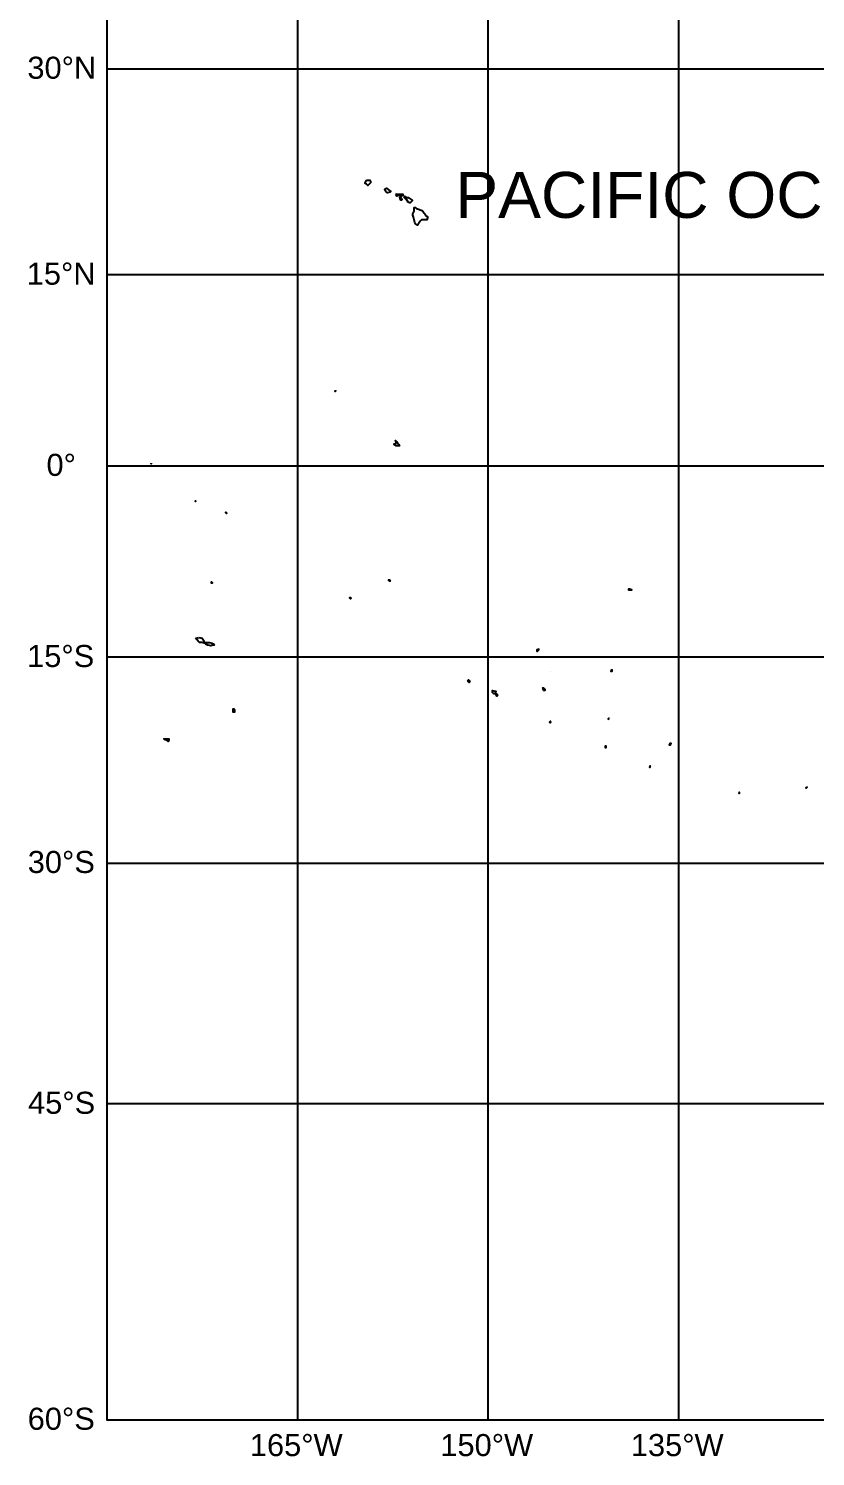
# Model space of a CAD drawing. Header units: millimetres. Extents: x 1844 to 27622, y 2629 to 17869.
# Drawn here: x 1845 to 6126, y 2629 to 10398 of the extents above; entities that cross this region are included whole.
import ezdxf
from ezdxf.enums import TextEntityAlignment as Align

# ---------------------------------------------------------------- set-up
doc = ezdxf.new("R2010")
doc.units = ezdxf.units.MM
for name, color, linetype in [('COUNTRY', 212, 'Continuous'), ('FRAME', 252, 'Continuous'), ('OCEAN NAMES', 7, 'Continuous'), ('经纬度标注', 7, 'Continuous'), ('网格线', 251, 'Continuous')]:
    doc.layers.add(name, color=color, linetype=linetype)
doc.styles.add('ARIAL', font='arial.ttf')

msp = doc.modelspace()

# ---------------------------------------------------------------- linework, layer by layer
at = {"layer": 'COUNTRY', "linetype": 'Continuous', "lineweight": -3}
for points in [[(3683.7, 9573.2), (3694.7, 9573.2), (3702, 9573.2), (3705.6, 9565.9), (3705.6, 9558.6), (3691, 9544), (3687.4, 9547.7), (3683.7, 9551.3), (3676.4, 9555), (3676.4, 9558.6), (3683.7, 9573.2)], [(3785.9, 9522.1), (3785.9, 9525.8), (3793.2, 9529.4), (3800.5, 9522.1), (3815.1, 9511.2), (3811.5, 9507.5), (3796.9, 9503.9), (3789.6, 9511.2), (3782.3, 9522.1), (3782.3, 9522.1), (3785.9, 9522.1)], [(3848, 9500.2), (3844.3, 9492.9), (3848, 9496.6), (3851.6, 9496.6), (3866.2, 9496.6), (3880.8, 9496.6), (3880.8, 9492.9), (3880.8, 9489.3), (3873.5, 9485.6), (3855.3, 9489.3), (3848, 9485.6), (3844.3, 9492.9), (3848, 9500.2)], [(3866.2, 9474.7), (3862.6, 9478.3), (3869.9, 9478.3), (3877.2, 9467.4), (3873.5, 9463.7), (3869.9, 9463.7), (3866.2, 9471), (3866.2, 9474.7), (3869.9, 9467.4), (3866.2, 9471), (3866.2, 9474.7)], [(3906.4, 9478.3), (3906.4, 9478.3), (3910, 9478.3), (3931.9, 9463.7), (3931.9, 9460.1), (3921, 9449.1), (3917.3, 9449.1), (3910, 9452.8), (3899.1, 9471), (3895.4, 9471), (3888.1, 9478.3), (3891.8, 9485.6), (3895.4, 9482), (3906.4, 9478.3)], [(3942.9, 9423.6), (3942.9, 9419.9), (3942.9, 9423.6), (3950.2, 9423.6), (3957.5, 9416.3), (3961.1, 9416.3), (3986.7, 9409), (3990.3, 9405.3), (3997.6, 9394.4), (4001.3, 9390.7), (4008.6, 9379.8), (4015.9, 9376.1), (4015.9, 9368.8), (4012.2, 9357.9), (3994, 9357.9), (3983, 9357.9), (3975.7, 9350.6), (3968.4, 9339.6), (3964.8, 9336), (3961.1, 9328.7), (3950.2, 9336), (3946.5, 9343.3), (3939.2, 9372.5), (3935.6, 9383.4), (3935.6, 9390.7), (3942.9, 9405.3), (3942.9, 9412.6), (3942.9, 9423.6)], [(3512.2, 8427.2), (3512.2, 8427.2), (3515.9, 8427.2), (3512.2, 8423.6), (3512.2, 8427.2)], [(3840.7, 8157.1), (3840.7, 8157.1), (3844.3, 8153.5), (3848, 8149.8), (3851.6, 8142.5), (3858.9, 8135.2), (3862.6, 8127.9), (3844.3, 8127.9), (3833.4, 8135.2), (3833.4, 8138.9), (3840.7, 8138.9), (3844.3, 8142.5), (3844.3, 8146.2), (3844.3, 8149.8), (3840.7, 8153.5), (3840.7, 8157.1)], [(2512.2, 8033.1), (2512.2, 8029.4), (2512.2, 8033.1)], [(2753.1, 7825), (2753.1, 7828.7), (2753.1, 7825), (2753.1, 7825)], [(2917.3, 7763), (2917.3, 7763), (2917.3, 7766.6), (2921, 7763), (2921, 7759.3), (2917.3, 7763)], [(2840.7, 7387.1), (2840.7, 7387.1), (2844.3, 7383.4), (2844.3, 7379.8), (2840.7, 7379.8), (2840.7, 7387.1)], [(3800.5, 7398), (3804.2, 7398), (3807.8, 7398), (3811.5, 7390.7), (3811.5, 7390.7), (3807.8, 7390.7), (3804.2, 7394.4), (3800.5, 7398)], [(3592.5, 7303.1), (3592.5, 7303.1), (3596.2, 7303.1), (3599.8, 7299.5), (3599.8, 7299.5), (3596.2, 7295.8), (3592.5, 7299.5), (3592.5, 7303.1)], [(5110.8, 7346.9), (5110.8, 7350.6), (5114.4, 7350.6), (5114.4, 7350.6), (5125.4, 7346.9), (5125.4, 7343.3), (5110.8, 7343.3), (5110.8, 7346.9)], [(2771.3, 7084.2), (2789.6, 7080.5), (2800.5, 7065.9), (2800.5, 7055), (2789.6, 7058.6), (2782.3, 7058.6), (2775, 7058.6), (2767.7, 7065.9), (2760.4, 7073.2), (2756.7, 7076.9), (2754.8, 7080.8)], [(2754.8, 7080.8), (2771.3, 7084.2)], [(2829.7, 7058.6), (2844.3, 7055), (2844.3, 7051.3), (2851.6, 7051.3), (2855.3, 7044), (2848, 7044), (2837, 7040.4), (2822.4, 7044), (2818.8, 7044), (2811.5, 7047.7), (2807.8, 7055), (2811.5, 7058.6), (2829.7, 7058.6)], [(4614.4, 7018.5), (4610.8, 7018.5), (4610.8, 7014.8), (4610.8, 7011.2), (4614.4, 7011.2), (4621.7, 7018.5), (4621.7, 7022.1), (4614.4, 7018.5)], [(4234.8, 6850.6), (4234.8, 6850.6), (4238.5, 6854.2), (4242.1, 6850.6), (4245.8, 6843.3), (4242.1, 6839.6), (4238.5, 6843.3), (4234.8, 6850.6)], [(4683.7, 6898), (4683.7, 6898)], [(5015.9, 6905.3), (5015.9, 6909), (5012.2, 6901.7), (5019.5, 6901.7), (5019.5, 6909), (5019.5, 6909), (5015.9, 6905.3)], [(4384.5, 6792.2), (4388.1, 6792.2), (4384.5, 6781.2), (4395.4, 6773.9), (4391.8, 6766.6), (4388.1, 6777.6), (4377.2, 6777.6), (4369.9, 6784.9), (4369.9, 6795.8), (4384.5, 6792.2)], [(4647.3, 6810.4), (4654.6, 6803.1), (4654.6, 6795.8), (4647.3, 6795.8), (4643.6, 6810.4), (4647.3, 6810.4), (4647.3, 6803.1), (4643.6, 6810.4), (4647.3, 6810.4)], [(2964.8, 6690), (2964.8, 6679), (2957.5, 6679), (2957.5, 6690), (2957.5, 6697.3), (2961.1, 6697.3), (2964.8, 6690)], [(4687.4, 6627.9), (4683.7, 6627.9), (4680.1, 6624.3), (4683.7, 6620.6), (4687.4, 6624.3), (4687.4, 6627.9)], [(4997.6, 6638.9), (4997.6, 6638.9), (5001.3, 6642.5), (5001.3, 6646.2), (4997.6, 6642.5), (4997.6, 6638.9)], [(2603.5, 6533.1), (2607.1, 6533.1), (2607.1, 6525.8), (2603.5, 6518.5), (2599.8, 6522.1), (2585.2, 6529.4), (2581.6, 6533.1), (2596.2, 6533.1), (2603.5, 6533.1)], [(4983, 6485.6), (4986.7, 6492.9), (4983, 6492.9), (4983, 6485.6), (4986.7, 6485.6), (4986.7, 6492.9), (4986.7, 6492.9), (4983, 6485.6)], [(5337, 6507.5), (5333.4, 6507.5), (5329.7, 6500.2), (5333.4, 6500.2), (5337, 6500.2), (5340.7, 6507.5), (5337, 6507.5)], [(5227.5, 6387.1), (5227.5, 6387.1), (5223.9, 6379.8), (5227.5, 6379.8), (5227.5, 6387.1)], [(5709.3, 6241.1), (5709.3, 6237.4), (5712.9, 6237.4), (5712.9, 6241.1), (5709.3, 6241.1)], [(6077.9, 6270.3), (6074.3, 6266.6), (6077.9, 6266.6), (6081.6, 6270.3), (6077.9, 6266.6), (6077.9, 6270.3)]]:
    msp.add_lwpolyline(points, dxfattribs=at)
at = {"layer": 'FRAME', "linetype": 'Continuous'}
msp.add_lwpolyline([(27147.3, 17638.9), (2271.3, 17638.9), (2271.3, 2828.7), (27147.3, 2828.7), (27147.3, 17638.9)], dxfattribs=at)
at = {"layer": '网格线', "linetype": 'Continuous'}
for points in [[(3307.8, 17638.9), (3307.8, 2828.7)], [(4344.3, 17638.9), (4344.3, 2828.7)], [(5380.8, 17638.9), (5380.8, 2828.7)], [(2271.3, 10179), (27147.3, 10179)], [(27147.3, 9058.6), (2271.3, 9058.6)], [(2271.3, 8018.5), (27147.3, 8018.5)], [(27147.3, 6978.3), (2271.3, 6978.3)], [(2271.3, 5857.9), (27147.3, 5857.9)], [(27147.3, 4547.7), (2271.3, 4547.7)]]:
    msp.add_lwpolyline(points, dxfattribs=at)

# ---------------------------------------------------------------- texts
at = {"layer": 'OCEAN NAMES', "linetype": 'Continuous', "style": 'ARIAL'}
msp.add_text('PACIFIC OCEAN', height=250, dxfattribs=at).set_placement((5525.1, 9493), align=Align.MIDDLE_CENTER)
at = {"layer": '经纬度标注', "linetype": 'Continuous', "style": 'ARIAL'}
for s, p in [('30°N', (1838.3, 10124.9)), ('15°N', (1834.8, 9004.5)), ('0°', (1942.2, 7964.3)), ('15°S', (1836.8, 6924.2)), ('30°S', (1840.3, 5803.7)), ('45°S', (1841.9, 4493.5)), ('60°S', (1839.9, 2774.5)), ('165°W', (3048.8, 2631.1)), ('150°W', (4085.3, 2631.1)), ('135°W', (5121.8, 2631.1))]:
    msp.add_text(s, height=120, dxfattribs=at).set_placement(p)

doc.saveas('drawing.dxf')
